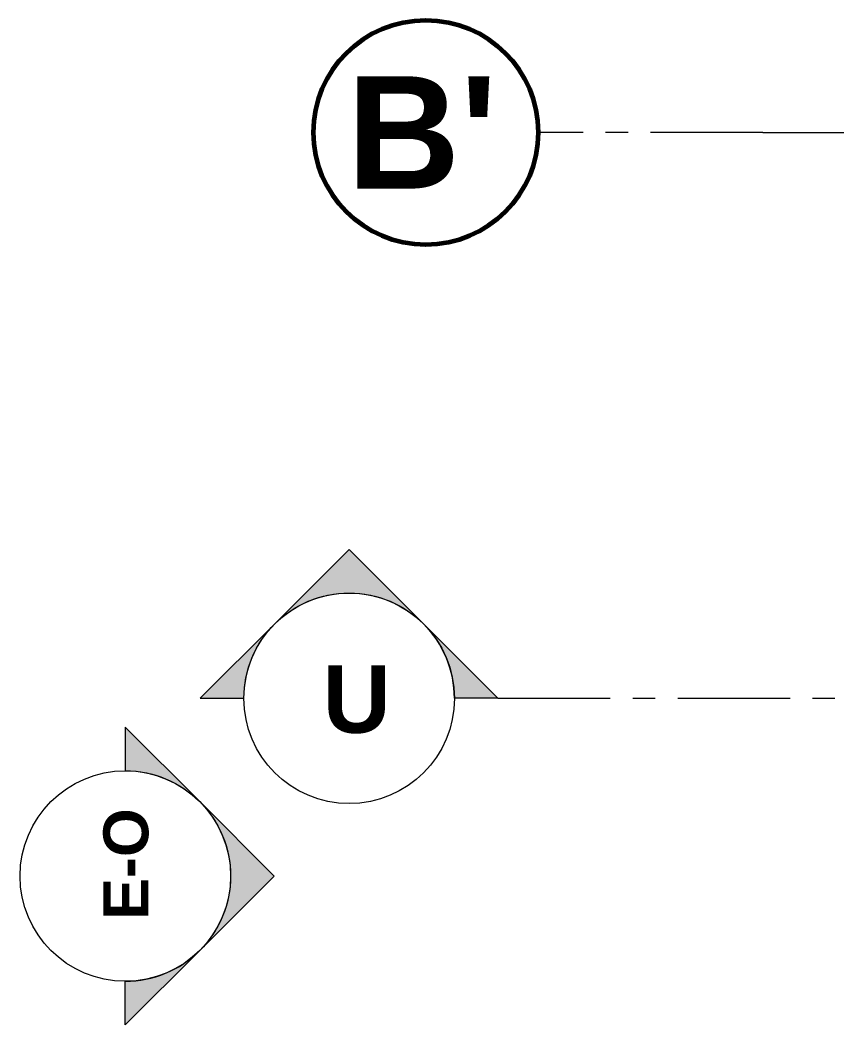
# Model space of a CAD drawing. Header units: inches. Extents: x -19 to 5698, y -728 to 92.
# Drawn here: x 280.039 to 283.675, y 22.228 to 26.7 of the extents above; entities that cross this region are included whole.
import ezdxf

# ---------------------------------------------------------------- set-up
doc = ezdxf.new("R2010")
doc.units = ezdxf.units.IN
doc.header["$MEASUREMENT"] = 0
doc.linetypes.add('Punto & Raya', pattern=[0.65, 0.5, -0.075, 0, -0.075])
for name, color, linetype in [('02 _ ARQ _ ALB _ Ejes Generales', 251, 'Continuous'), ('Marcador - Alzados', 7, 'Continuous'), ('Marcador - Secciones', 7, 'Continuous')]:
    doc.layers.add(name, color=color, linetype=linetype)
doc.styles.add('Estilo_Generado_1', font='swisseb.ttf')

msp = doc.modelspace()

# ---------------------------------------------------------------- hatches: boundary and pattern name
at = {"layer": 'Marcador - Alzados', "linetype": 'Continuous', "lineweight": 13}
for points in [[(280.5079, 23.553), (280.5079, 23.359, -0.198912), (280.8392, 23.2218)], [(280.8392, 23.2218, -0.414214), (280.8392, 22.5593), (281.1704, 22.8905)], [(280.5079, 22.228), (280.8392, 22.5593, -0.198912), (280.5079, 22.4221)]]:
    msp.add_hatch(color=7, dxfattribs=at).paths.add_polyline_path(points)
at = {"layer": 'Marcador - Secciones', "linetype": 'Continuous', "lineweight": 13}
for points in [[(281.1729, 24.0128, -0.414214), (281.8354, 24.0128), (281.5042, 24.344)], [(280.8417, 23.6815), (281.0357, 23.6815, -0.198912), (281.1729, 24.0128)], [(282.1667, 23.6815), (281.8354, 24.0128, -0.198912), (281.9727, 23.6815)]]:
    msp.add_hatch(color=7, dxfattribs=at).paths.add_polyline_path(points)

# ---------------------------------------------------------------- linework, layer by layer
at = {"layer": '02 _ ARQ _ ALB _ Ejes Generales', "color": 251, "linetype": 'Punto & Raya', "lineweight": 13, "true_color": 0x636466}
for q in [(282.3455, 26.2), (285.3455, 26.2)]:
    msp.add_line((283.3455, 26.2), q, dxfattribs=at)
at = {"layer": '02 _ ARQ _ ALB _ Ejes Generales', "color": 7, "linetype": 'Continuous', "lineweight": 60}
msp.add_circle((281.8455, 26.2), 0.5, dxfattribs=at)
at = {"layer": 'Marcador - Alzados', "color": 7, "linetype": 'Continuous', "lineweight": 13, "flags": 128}
for points in [[(280.5079, 23.553), (280.5079, 23.359, -0.198912), (280.8392, 23.2218)], [(280.8392, 23.2218, -0.414214), (280.8392, 22.5593), (281.1704, 22.8905)], [(280.5079, 22.228), (280.5079, 22.4221, 0.198912), (280.8392, 22.5593)]]:
    msp.add_lwpolyline(points, format="xyb", close=True, dxfattribs=at)
at = {"layer": 'Marcador - Alzados', "color": 7, "linetype": 'Continuous', "lineweight": 13}
msp.add_circle((280.5079, 22.8905), 0.4685, dxfattribs=at)
at = {"layer": 'Marcador - Secciones', "color": 251, "linetype": 'Punto & Raya', "lineweight": 13, "true_color": 0x636466}
msp.add_line((282.1667, 23.6815), (306.4527, 23.6815), dxfattribs=at)
at = {"layer": 'Marcador - Secciones', "color": 7, "linetype": 'Continuous', "lineweight": 13, "flags": 128}
for points in [[(281.1729, 24.0128, -0.414214), (281.8354, 24.0128), (281.5042, 24.344)], [(280.8417, 23.6815), (281.0357, 23.6815, -0.198912), (281.1729, 24.0128)], [(282.1667, 23.6815), (281.9727, 23.6815, 0.198912), (281.8354, 24.0128)]]:
    msp.add_lwpolyline(points, format="xyb", close=True, dxfattribs=at)
at = {"layer": 'Marcador - Secciones', "color": 7, "linetype": 'Continuous', "lineweight": 13}
msp.add_circle((281.5042, 23.6815), 0.4685, dxfattribs=at)

# ---------------------------------------------------------------- texts
at = {"layer": '02 _ ARQ _ ALB _ Ejes Generales', "color": 7, "lineweight": 30, "insert": (281.4935, 26.45), "char_height": 0.5, "attachment_point": 1, "style": 'Estilo_Generado_1'}
msp.add_mtext("\\A1;{\\pql;\\pt0;\\fSwis721 Ex BT|b1|i0|c0|p34;B'}", dxfattribs=at)
at = {"layer": 'Marcador - Alzados', "color": 5, "lineweight": 35, "insert": (280.6131, 23.1922), "char_height": 0.2, "attachment_point": 9, "rotation": 90, "style": 'Estilo_Generado_1'}
msp.add_mtext('\\A1;{\\pqr;\\pt0;\\fSwis721 Ex BT|b1|i0|c0|p34;E-O}', dxfattribs=at)
at = {"layer": 'Marcador - Secciones', "color": 5, "lineweight": 25, "insert": (281.6893, 23.5237), "char_height": 0.3, "attachment_point": 9, "style": 'Estilo_Generado_1'}
msp.add_mtext('\\A1;{\\pqr;\\pt0;\\fSwis721 Ex BT|b1|i0|c0|p34;U}', dxfattribs=at)

doc.saveas('drawing.dxf')
